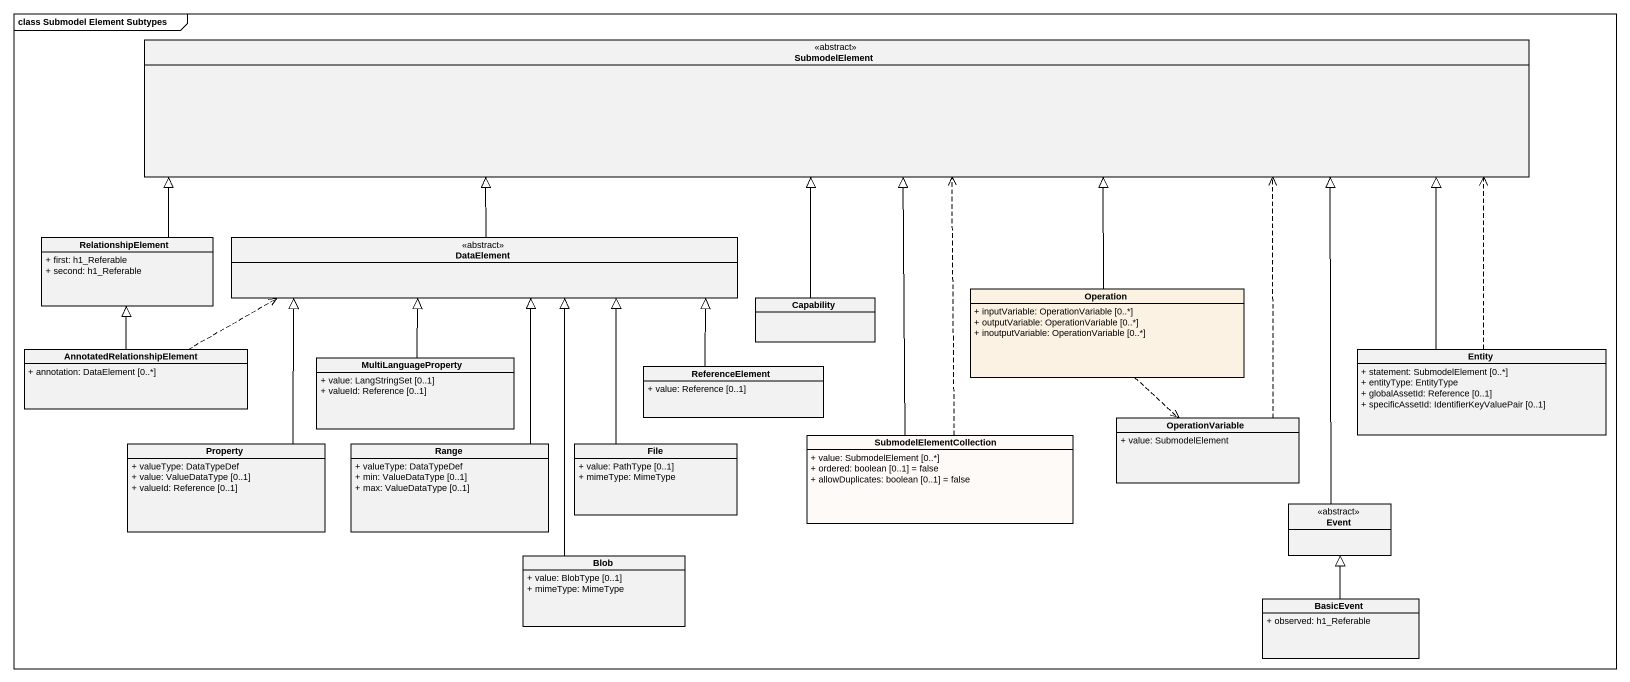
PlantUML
@startuml
mainframe class Submodel Element Subtypes
hide circle
hide empty members
skinparam classAttributeIconSize 0
class SubmodelElement <<abstract>>
class RelationshipElement {
  + first: h1_Referable
  + second: h1_Referable
}
class DataElement <<abstract>>
class Capability
class Operation #FCF2E3 {
  + inputVariable: OperationVariable [0..*]
  + outputVariable: OperationVariable [0..*]
  + inoutputVariable: OperationVariable [0..*]
}
class AnnotatedRelationshipElement {
  + annotation: DataElement [0..*]
}
class "Entity" as Entity_ {
  + statement: SubmodelElement [0..*]
  + entityType: EntityType
  + globalAssetId: Reference [0..1]
  + specificAssetId: IdentifierKeyValuePair [0..1]
}
class MultiLanguageProperty {
  + value: LangStringSet [0..1]
  + valueId: Reference [0..1]
}
class ReferenceElement {
  + value: Reference [0..1]
}
class OperationVariable {
  + value: SubmodelElement
}
class Property {
  + valueType: DataTypeDef
  + value: ValueDataType [0..1]
  + valueId: Reference [0..1]
}
class Range {
  + valueType: DataTypeDef
  + min: ValueDataType [0..1]
  + max: ValueDataType [0..1]
}
class "File" as File_ {
  + value: PathType [0..1]
  + mimeType: MimeType
}
class SubmodelElementCollection #FEFAF7 {
  + value: SubmodelElement [0..*]
  + ordered: boolean [0..1] = false
  + allowDuplicates: boolean [0..1] = false
}
class Event <<abstract>>
class Blob {
  + value: BlobType [0..1]
  + mimeType: MimeType
}
class BasicEvent {
  + observed: h1_Referable
}
RelationshipElement -right-|> SubmodelElement
DataElement -right-|> SubmodelElement
Capability -up-|> SubmodelElement
Operation -up-|> SubmodelElement
Operation ..> OperationVariable
AnnotatedRelationshipElement -up-|> RelationshipElement
AnnotatedRelationshipElement .right.> DataElement
Entity_ -left-|> SubmodelElement
Entity_ .left.> SubmodelElement
MultiLanguageProperty -up-|> DataElement
ReferenceElement -left-|> DataElement
OperationVariable .up.> SubmodelElement
Property -up-|> DataElement
Range -up-|> DataElement
File_ -up-|> DataElement
SubmodelElementCollection -up-|> SubmodelElement
SubmodelElementCollection .up.> SubmodelElement
Event -up-|> SubmodelElement
Blob -up-|> DataElement
BasicEvent -up-|> Event
@enduml
